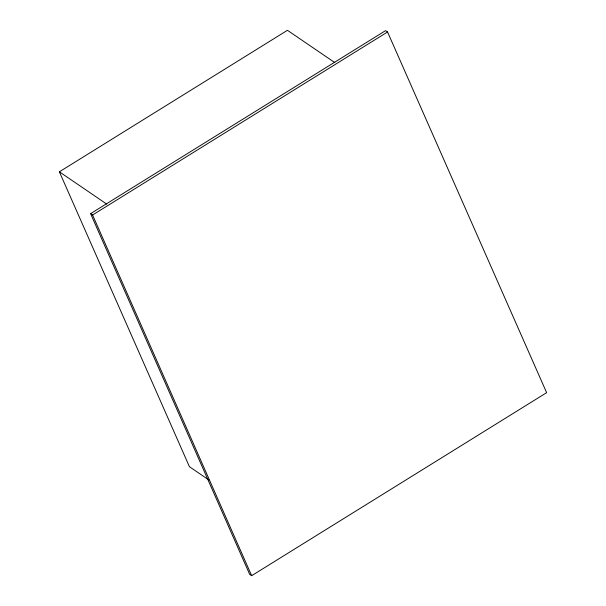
<?xml version="1.0" encoding="UTF-8"?>
<svg xmlns="http://www.w3.org/2000/svg" width="606" height="606" viewBox="0 0 606 606"><rect width="100%" height="100%" fill="white"/><g stroke="black" fill="none" stroke-linecap="round" stroke-linejoin="round"><path stroke-width="0.91" d="M208.835 479.929L189.428 466.696L59.373 171.809L287.433 30.3L334.792 62.592M90.589 213.66L385.567 30.633L387.552 31.982L546.627 392.665L251.657 575.7L249.672 574.352L90.589 213.66L92.574 215.009L251.657 575.7M92.574 215.009L387.552 31.982M59.373 171.809L106.732 204.101"/></g></svg>
